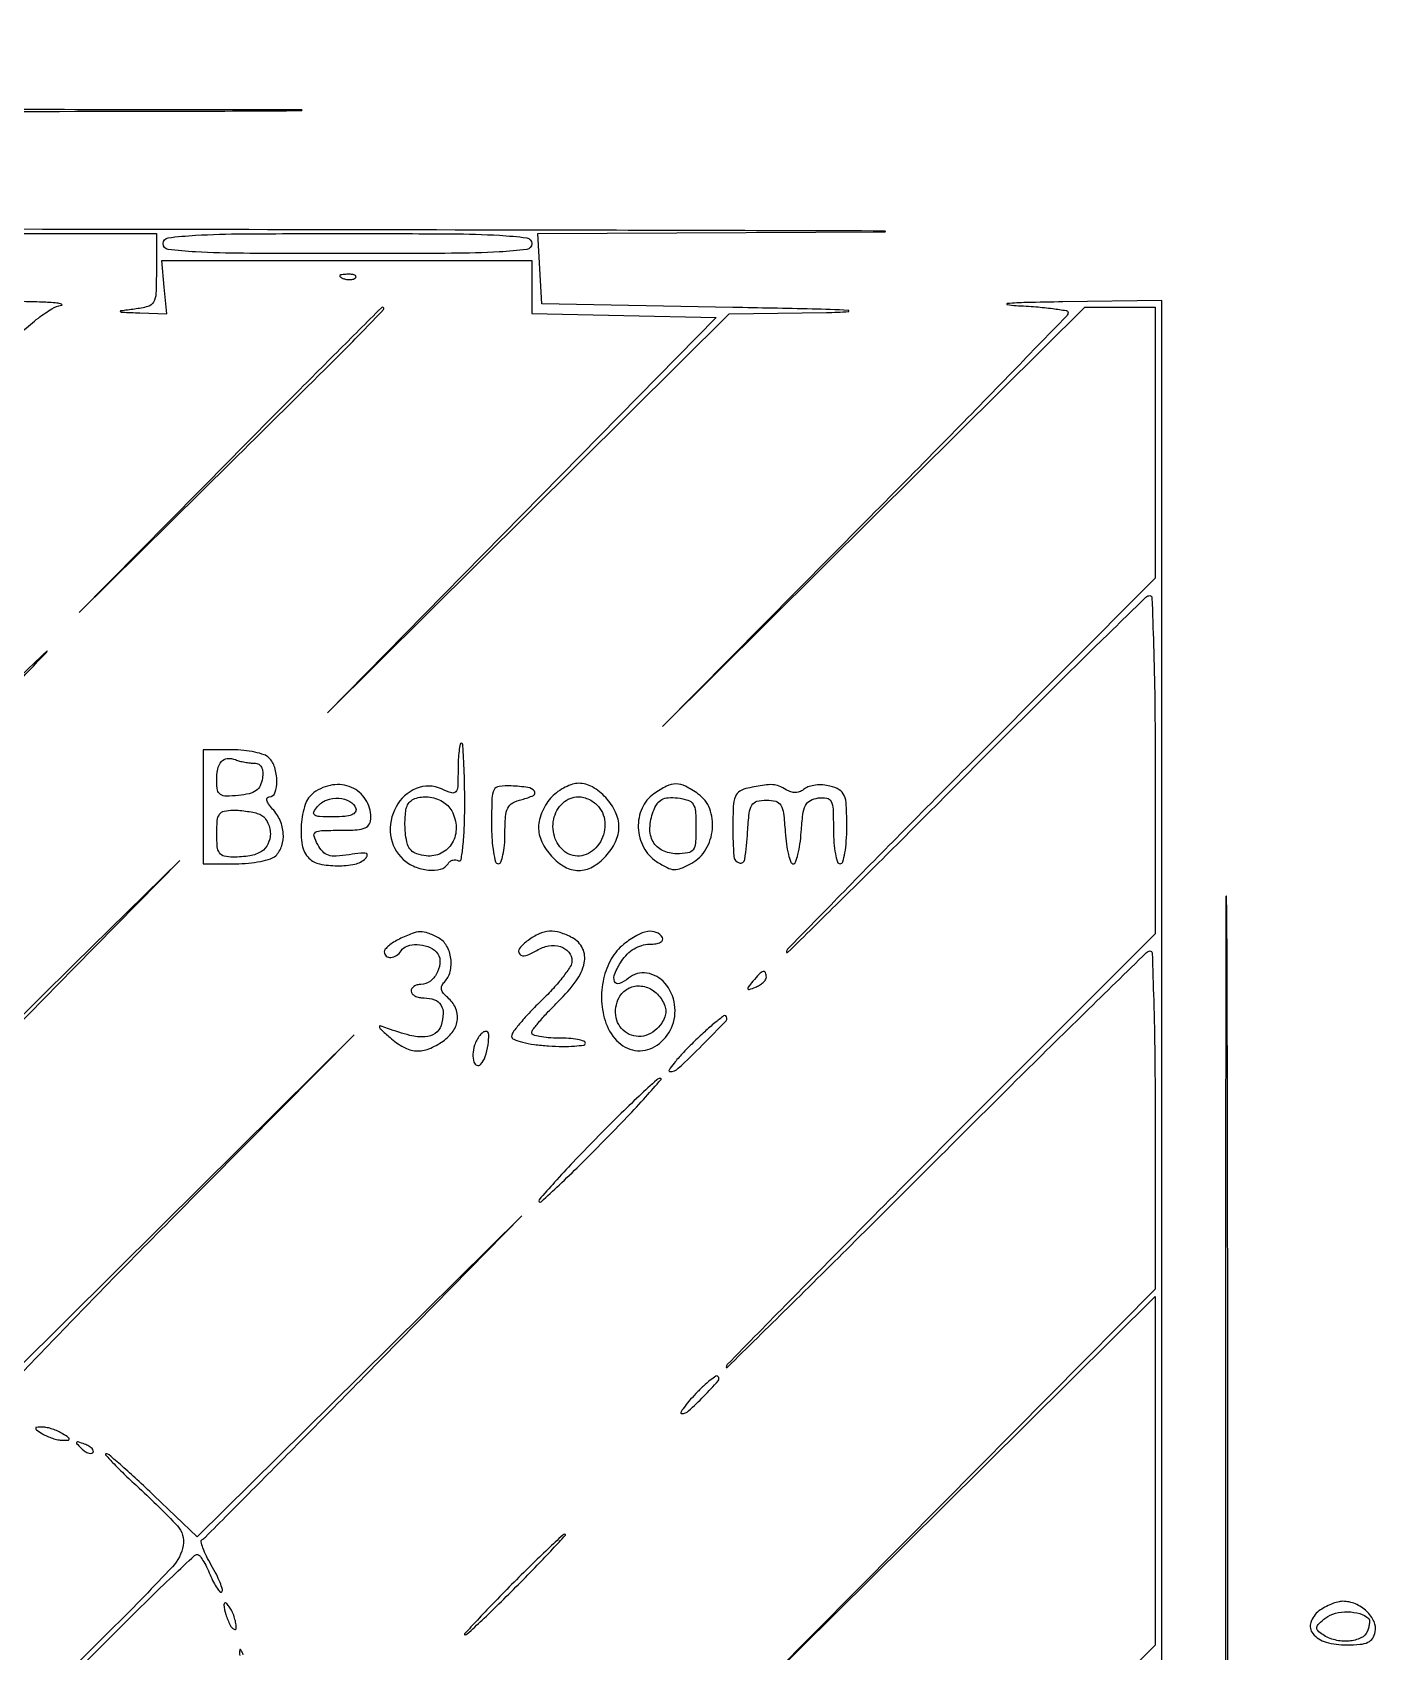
# Model space of a CAD drawing. Extents: x 0 to 674, y 17 to 635.
# Drawn here: x 473.5 to 673.9, y 393.5 to 635 of the extents above; entities that cross this region are included whole.
import ezdxf

# ---------------------------------------------------------------- set-up
doc = ezdxf.new("R2010")
doc.units = 0

msp = doc.modelspace()

# ---------------------------------------------------------------- linework, layer by layer
for points in [[(458.5, 605), (492, 605), (492, 599.563358, -0.009235), (491.93487, 596.037349, -0.118269), (491.582005, 594.774072, -0.201691), (490.74492, 594.117775, -0.035869), (488.75, 593.723396, 0.001513), (486.662109, 593.457874, 0.678422), (486.636725, 593.35808, 0.14724), (486.892493, 593.268953, 0.000801), (489.526426, 593.160037), (493.552852, 593), (493.17139, 597), (492.789929, 601), (520.394965, 601), (548, 601), (548, 597.02822), (548, 593.056439), (561.75, 592.77822), (575.5, 592.5), (546.518752, 563), (517.537504, 533.5), (547.483695, 563.25), (577.429886, 593), (591.964943, 593.22652, 0.013299), (595.245034, 593.364953, 0.940585), (595.243781, 593.530713, 0.007854), (589.826657, 593.736375, 0.000968), (578, 593.97652), (549.5, 594.5), (549.198053, 599.740973), (548.896107, 604.981946), (600.698053, 605.250171, 0.995858), (600.697931, 605.369252, 0.000296), (544.972241, 605.510341, 0.000202), (455.40143, 605.647946, 0.000092), (338.25, 605.759198)], [(642, 379.978932), (642, 487.489466), (642, 595), (627.25, 594.798756, 0.002256), (621.776021, 594.699364, 0.013655), (618.940838, 594.557557, 0.87821), (618.932913, 594.405943, 0.034458), (620.25, 594.256692, -0.008476), (623.221405, 594.075506, -0.013973), (625.723438, 593.809808, -0.007588), (627.752927, 593.505333, -0.36693), (628, 593.213985, -0.194679), (627.803296, 592.727933, -0.000179), (619.114078, 583.757126, -0.001766), (609.348124, 573.752824, -0.001077), (597.750052, 562.00605), (567.500103, 531.5), (599.005912, 562.75), (630.511721, 594), (635.75586, 594), (641, 594), (641, 573.791167), (641, 553.582334), (613.5, 526.017878, 0.001038), (602.95623, 515.40543, 0.001702), (594.078125, 506.371011, 0.000166), (586.172003, 498.265344, 0.19559), (586, 497.842461, 0.665076), (586.175522, 497.768873, 0.000187), (593.839809, 505.308219, 0.001808), (602.453746, 513.849633, 0.001065), (612.688713, 524.11575, -0.001423), (622.979449, 534.423045, -0.00232), (631.775932, 543.102752, -0.000306), (639.631917, 550.773449, -0.195654), (640.188713, 551, -0.403643), (640.519223, 550.681251, -0.001015), (640.761684, 543.593272, -0.005026), (640.941695, 535.453995, -0.003015), (641, 525.785608), (641, 500.571216), (609, 468.515398, 0.000757), (596.730532, 456.187278, 0.001247), (586.4, 445.723859, 0.000089), (577.147226, 436.301864, 0.196512), (577, 435.941732, 0.665225), (577.149711, 435.879002, 0.000098), (586.179688, 444.765954, 0.001311), (596.266183, 454.748781, 0.000776), (608.25, 466.708827, -0.001119), (620.285427, 478.703898, -0.001833), (630.540625, 488.804732, -0.000192), (639.732002, 497.784704, -0.194713), (640.25, 497.996884, -0.405728), (640.555817, 497.702286, -0.000868), (640.779688, 490.592516, -0.004648), (640.946101, 482.454131, -0.002787), (641, 472.786151), (641, 447.572301), (609.257452, 415.536151), (577.514904, 383.5), (609.257452, 414.994047), (641, 446.488094), (641, 420.467228), (641, 394.446361), (634.224904, 387.72318)], [(472.065649, 590.444095, -0.023685), (474.390557, 592.393162, -0.02617), (476.413613, 593.771272, -0.098654), (477.847872, 594.29319, 0.770533), (477.865476, 594.45952, 0.068136), (477.150625, 594.62475, 0.013754), (474.945116, 594.765166, 0.004738), (471.75, 594.850168)], [(470.75, 537.473454, 0.000107), (475.462946, 542.379574, 0.062701), (475.700018, 542.698076, 0.862281), (475.653854, 542.734071, 0.000173), (471.471003, 538.74855, -0.005575)], [(467.076949, 429.984762, -0.000312), (474.799396, 438.07246, -0.002784), (483.552772, 447.126894, -0.00167), (494.045003, 457.788267), (521.499873, 485.5), (492.749936, 457.006579), (464, 428.513159)], [(475.534108, 386), (486.5, 397, -0.002754), (490.750284, 401.216788, -0.004394), (494.434345, 404.76875, -0.001091), (497.678292, 407.828429, -0.190763), (498.111625, 408, -0.234372), (498.429766, 407.842206, -0.022444), (498.936602, 407.109331, -0.024878), (499.485182, 406.12957, -0.016996), (500.013282, 404.967935, 0.018404), (500.530039, 403.839694, 0.033819), (501.044028, 402.970291, 0.0429), (501.490033, 402.426898, 0.417841), (501.75857, 402.425237, 0.276364), (501.849809, 402.788414, 0.020573), (501.500618, 403.793823, 0.023879), (500.945193, 405.027069, 0.015534), (500.193238, 406.397058, -0.017715), (499.454584, 407.756845, -0.029353), (498.942072, 408.957315, -0.029821), (498.666474, 409.897349, -0.345196), (498.81927, 410.222568, 0.080335), (499.305851, 410.575208, 0.000153), (506.203159, 417.505213, 0.001107), (513.941671, 425.319707, 0.000686), (522.999996, 434.532812), (546.499991, 458.5), (522.292698, 434.550488), (498.085404, 410.600976), (491.629256, 416.800488, 0.004822), (489.106609, 419.176524, 0.007416), (486.873628, 421.178893, 0.003103), (484.940294, 422.840532, 0.177778), (484.505966, 423, 0.652702), (484.429691, 422.826527, 0.00622), (485.684743, 421.492043, 0.010234), (487.34794, 419.836291, 0.005556), (489.45566, 417.866529, -0.020028), (495.138147, 412.239246, -0.235035), (495.999092, 409.338694, -0.147012), (494.405932, 406.163789, -0.00674), (485.870825, 397.370457), (474.532624, 386)], [(504.950968, 393, 0.039355), (504.614489, 393.782094, 0.732897), (504.442088, 393.750884, 0.056384), (504.430126, 392.904016, 0.004857)]]:
    msp.add_lwpolyline(points, format="xyb")
for points in [[(182.330973, 623.250018, 0.000257), (253.679493, 623.17013, 0.000151), (338.9675, 623.144314, 0.000151), (424.192634, 623.17012, 0.000259), (495.330973, 623.250027, 0.001714), (513.6819, 623.343048, 0.994947), (513.681598, 623.431013, 0.00034), (450.74724, 623.491, 0.000068), (338.5, 623.506285, 0.000068), (226.262487, 623.49102, 0.000342), (163.512848, 623.431002, 0.995062), (163.512558, 623.343099, 0.001656)], [(548, 603.5, -0.376957), (547.242803, 602.63836, -0.018593), (543.166667, 602.263636, -0.012108), (536.014494, 602.047025, -0.001516), (520.5, 602, -0.001516), (504.985506, 602.047025, -0.012108), (497.833333, 602.263636, -0.018593), (493.757197, 602.63836, -0.376957), (493, 603.5, -0.376957), (493.757197, 604.36164, -0.018593), (497.833333, 604.736364, -0.012108), (504.985506, 604.952975, -0.001516), (520.5, 605, -0.001516), (536.014494, 604.952975, -0.012108), (543.166667, 604.736364, -0.018593), (547.242803, 604.36164, -0.376957)], [(519.8125, 598.316886, 0.051402), (520.359369, 598.160852, 0.05415), (520.916927, 598.123424, 0.060344), (521.402231, 598.202593, 0.126455), (521.729167, 598.395833, 0.296942), (521.77538, 598.614691, 0.208169), (521.592839, 598.799335, 0.077125), (521.112848, 598.910055, 0.028489), (520.416667, 598.921053, 0.018894), (519.670344, 598.862007, 0.168741), (519.37858, 598.720685, 0.470617), (519.395823, 598.538436, 0.054073)], [(502.991666, 571.25), (480.5, 548.5), (503.25, 570.991666, 0.000364), (517.112348, 584.716579, 0.003902), (522.689087, 590.333063, 0.003852), (525.889002, 593.657341, 0.658543), (525.741666, 594, 0.198866), (525.561811, 593.925521, 0.000045), (518.95229, 587.317188, 0.00089), (511.634217, 579.973028, 0.000538)], [(537, 525.021439, -0.009051), (536.953826, 522.470775, -0.170184), (536.665885, 521.735687, -0.303173), (536.064576, 521.568241, -0.027603), (534.540964, 522.163289, 0.208163), (530.76583, 522.227706, 0.171524), (527.747162, 519.509103, 0.156453), (526.945014, 515.281683, 0.179998), (528.828741, 511.654988, 0.084842), (530.534246, 510.570728, 0.07557), (532.573152, 510.058454, 0.086996), (534.403756, 510.201998, 0.193724), (535.510081, 511.016312, -0.090427), (535.820631, 511.360589, -0.095498), (536.22714, 511.565079, -0.099685), (536.665803, 511.598899, -0.108373), (537.069098, 511.457295, 0.527881), (537.455774, 511.628969, 0.018069), (537.740187, 513.570891, 0.018781), (537.938244, 516.327189, 0.008544), (538, 519.940983, 0.005174), (537.964057, 523.414572, 0.008611), (537.853125, 526.338914, 0.002952), (537.702034, 528.811058, 0.394739), (537.5, 529, 0.361902), (537.302123, 528.83519, 0.014207), (537.146875, 527.831298, 0.019459), (537.035999, 526.546797, 0.011799)], [(499, 519.5), (499, 511), (503.8, 511, 0.022886), (505.725588, 511.088184, 0.026473), (507.5425, 511.3525, 0.026952), (509.034215, 511.735443, 0.120635), (509.8, 512.2, 0.117853), (510.704138, 513.672128, 0.095621), (510.936625, 515.51506, 0.087815), (510.46274, 517.448565, 0.080179), (509.345012, 519.171259, -0.027832), (508.739599, 519.920051, -0.089583), (508.464548, 520.495938, -0.231882), (508.530898, 520.843144, -0.235796), (508.845012, 521, 0.320268), (509.686396, 521.600534, 0.084896), (509.967603, 523.325221, 0.070746), (509.663186, 525.352897, 0.124417), (508.8, 526.8, 0.113847), (508.058323, 527.263632, 0.029295), (506.689375, 527.6475, 0.028275), (505.034141, 527.911702, 0.025442), (503.3, 528), (499, 528)], [(506.651338, 526, -0.124075), (507.263934, 525.845607, -0.150656), (507.677724, 525.425612, -0.10875), (507.866082, 524.723905, -0.046703), (507.819551, 523.75, -0.075029), (507.489427, 522.647186, -0.127529), (506.877036, 521.911697, -0.098739), (505.861825, 521.451077, -0.033257), (504.25, 521.186642, -0.021525), (502.418244, 521.089326, -0.146044), (501.556322, 521.337179, -0.204642), (501.126047, 521.970115, -0.048371), (501, 523.269975, -0.043469), (501.16148, 525.123865, -0.133809), (501.692837, 526.253105, -0.198453), (502.573892, 526.704132, -0.112402), (503.779553, 526.531099, 0.028691), (504.417309, 526.327482, 0.017203), (505.194049, 526.15601, 0.017199), (505.981254, 526.038263, 0.028528)], [(515.49113, 521.617172, 0.156624), (514.204124, 519.847188, 0.061092), (513.608425, 516.846063, 0.061062), (513.755593, 513.786302, 0.155066), (514.766667, 511.833333, 0.14643), (516.354393, 510.977043, 0.049918), (518.98664, 510.702138, 0.049904), (521.617417, 510.95393, 0.148644), (523.197027, 511.797027, 0.137361), (523.462315, 512.268656, 0.419132), (523.288502, 512.549368, 0.0854), (522.488264, 512.591195, 0.010678), (520.760495, 512.34856, -0.024357), (518.837505, 512.131948, -0.095151), (517.65649, 512.281867, -0.129093), (516.810859, 512.827192, -0.062549), (516.061618, 513.884866, -0.046163), (515.536012, 515.131042, -0.342967), (515.744677, 515.695804, -0.132397), (516.613872, 515.957859, -0.00739), (519.464816, 516, 0.014039), (521.93125, 516.069264, 0.086699), (523.162106, 516.356312, 0.182311), (523.775716, 516.942727, 0.112317), (524, 517.928571, 0.143757), (523.215917, 520.599326, 0.148741), (521.12061, 522.37987, 0.139549), (518.275785, 522.756836, 0.122052)], [(542, 516.882983, 0.015827), (542.07171, 514.618193, 0.026273), (542.292495, 512.720746, 0.024577), (542.606387, 511.300512, 0.338099), (543, 511, 0.310016), (543.38846, 511.266468, 0.037204), (543.70625, 512.316278, 0.033873), (543.927714, 513.763499, 0.021035), (544, 515.480948, -0.016366), (544.083849, 518.041872, -0.099345), (544.427737, 519.316605, -0.156974), (545.163125, 520.070538, -0.060207), (546.54657, 520.601044, 0.047623), (548.242827, 521.203132, 0.486058), (548.389677, 521.831216, 0.191027), (547.42771, 522.379586, 0.022592), (544.931096, 522.618553, 0.044816), (543.134448, 522.547869, 0.247225), (542.368294, 522.008243, 0.111881), (542.051996, 520.767471, 0.006692)], [(551, 521, 0.053359), (550.234353, 520.050827, 0.038504), (549.5875, 518.853125, 0.03911), (549.145262, 517.603108, 0.065559), (549, 516.5, 0.111534), (549.501298, 514.280662, 0.075423), (550.960566, 512.123946, 0.077136), (552.951331, 510.542184, 0.130087), (555, 510, 0.130087), (557.048669, 510.542184, 0.077136), (559.039434, 512.123946, 0.075423), (560.498702, 514.280662, 0.111534), (561, 516.5, 0.111534), (560.498702, 518.719338, 0.075423), (559.039434, 520.876054, 0.077136), (557.048669, 522.457816, 0.130087), (555, 523, 0.077955), (554.089956, 522.857247, 0.038133), (553, 522.4125, 0.036641), (551.912834, 521.765398, 0.043841)], [(566.222506, 521.443296, 0.136389), (564.449388, 519.289147, 0.114597), (563.890991, 516.375859, 0.112284), (564.672465, 513.466981, 0.126841), (566.615231, 511.332541, 0.026416), (568.177425, 510.423048, 0.107513), (569.23367, 510.14184, 0.110576), (570.295491, 510.328773, 0.028744), (571.865231, 511.090905, 0.132668), (573.983077, 513.157951, 0.110512), (574.956466, 516.159346, 0.114487), (574.544484, 519.203876, 0.150445), (572.832194, 521.404982, 0.034436), (570.915445, 522.559593, 0.117417), (569.509878, 522.902902, 0.118966), (568.111021, 522.573859, 0.035808)], [(580.25, 522.294267, 0.088921), (579.039157, 521.82789, 0.166355), (578.373533, 521.031308, 0.080781), (578.068973, 519.567787, 0.010991), (578, 516.430449, 0.016653), (578.143002, 512.138053, 0.310326), (578.939993, 511.128786, 0.462672), (579.780851, 511.663142, 0.018484), (580.195209, 515.75, -0.012683), (580.445762, 518.543786, -0.10503), (580.849144, 519.744521, -0.196417), (581.601717, 520.316046, -0.065496), (583, 520.5, -0.065496), (584.398283, 520.316046, -0.196417), (585.150856, 519.744521, -0.10503), (585.554238, 518.543786, -0.012683), (585.804791, 515.75, 0.017552), (585.985954, 513.929376, 0.028064), (586.28161, 512.395313, 0.027094), (586.635647, 511.253554, 0.313709), (587, 511, 0.313709), (587.364353, 511.253554, 0.027094), (587.71839, 512.395313, 0.028064), (588.014046, 513.929376, 0.017552), (588.195209, 515.75, -0.015171), (588.442993, 518.366521, -0.08572), (588.850113, 519.702575, -0.154754), (589.563106, 520.432193, -0.087414), (590.75, 520.819551, -0.077157), (592.005781, 520.803314, -0.24511), (592.654802, 520.312298, -0.101748), (592.943724, 519.129485, -0.009195), (593, 516.069551, 0.01857), (593.072196, 514.126318, 0.03013), (593.29375, 512.489181, 0.03077), (593.610008, 511.282263, 0.323915), (594, 511, 0.331893), (594.390988, 511.29166, 0.027135), (594.70625, 512.610028, 0.027961), (594.927852, 514.379916, 0.017165), (595, 516.480948, 0.010892), (594.929013, 519.739143, 0.086852), (594.606608, 521.202623, 0.166273), (593.882082, 522.029305, 0.06904), (592.487014, 522.592615, 0.046245), (591.431563, 522.755891, 0.043174), (590.338993, 522.728312, 0.046095), (589.370475, 522.528292, 0.099562), (588.703476, 522.16887, -0.075695), (588.07083, 521.788246, -0.086253), (587.381443, 521.635213, -0.084318), (586.668205, 521.722573, -0.068566), (585.966462, 522.04189, 0.044212), (584.892667, 522.594903, 0.085985), (583.953598, 522.80063, 0.050943), (582.709349, 522.728786, 0.007701)], [(521.755005, 519.25, -0.237479), (521.674024, 518.707487, -0.149504), (521.156885, 518.306556, -0.069968), (520.107343, 518.068583, -0.020818), (518.460889, 518, -0.009625), (516.342362, 518.040787, -0.133407), (515.618232, 518.267764, -0.382732), (515.495344, 518.710525, -0.058165), (516.04005, 519.548257, -0.13453), (517.394795, 520.496359, -0.099149), (519.215333, 520.763152, -0.109073), (520.861325, 520.308623, -0.19386)], [(536.067697, 518.873507, -0.116103), (536.719115, 516.426984, -0.138024), (536.140728, 514.116202, -0.14986), (534.496937, 512.5734, -0.143684), (532.241546, 512.184393, -0.04747), (530.852255, 512.479762, -0.124271), (529.989815, 513.010464, -0.121128), (529.469727, 513.896463, -0.043957), (529.175426, 515.334473, -0.021616), (529.091117, 516.523517, -0.019741), (529.105758, 517.75213, -0.020187), (529.206621, 518.848226, -0.058637), (529.394042, 519.584473, -0.215857), (530.542142, 520.718427, -0.115546), (532.559585, 520.969754, -0.102179), (534.681557, 520.290535, -0.142443)], [(557.954319, 519.555042, -0.175594), (558.925178, 516.854192, -0.14925), (558.028427, 513.943643, -0.170601), (555.778204, 512.276421, -0.218284), (553.25, 512.607242, -0.163882), (551.499584, 514.745542, -0.142624), (551.273841, 517.642445, -0.15362), (552.626422, 520.05813, -0.191157), (555, 521, -0.06928), (555.759836, 520.894209, -0.044582), (556.591814, 520.575544, -0.044127), (557.366182, 520.10811, -0.061776)], [(572.5, 516.5, -0.015785), (572.423735, 514.084846, -0.141377), (572.06966, 513.096567, -0.201573), (571.300229, 512.626873, -0.03758), (569.614553, 512.5, -0.112224), (567.505553, 512.979398, -0.155949), (566.106176, 514.299962, -0.137054), (565.624327, 516.334492, -0.079288), (566.122687, 518.817135, -0.056085), (566.686468, 519.931418, -0.121995), (567.384789, 520.578782, -0.112147), (568.345822, 520.856586, -0.043163), (569.742611, 520.817135, -0.045925), (571.290247, 520.493258, -0.177923), (572.057842, 519.909439, -0.124657), (572.415669, 518.830967, -0.018083)], [(507.418213, 518.393011, -0.110312), (508.023269, 517.991264, -0.066238), (508.53535, 517.292806, -0.061346), (508.882017, 516.419329, -0.063906), (509, 515.5, -0.111218), (508.647053, 513.93289, -0.142881), (507.669832, 512.834067, -0.101727), (505.963641, 512.197092, -0.038657), (503.418213, 512, -0.055172), (502.116307, 512.144097, -0.188622), (501.422729, 512.611838, -0.130356), (501.08384, 513.553793, -0.021529), (501, 515.5, -0.021529), (501.08384, 517.446207, -0.130356), (501.422729, 518.388162, -0.188622), (502.116307, 518.855903, -0.055172), (503.418213, 519, -0.021293), (504.459904, 518.955618, -0.016361), (505.590725, 518.821697, -0.016637), (506.641583, 518.626269, -0.037334)], [(651.491237, 381.5, 0.000097), (651.50667, 301.526918, 0.000482), (651.567225, 256.662426, 0.992814), (651.656046, 256.66199, 0.002446), (651.749946, 269.669959, 0.000367), (651.830624, 320.323254, 0.000215), (651.856677, 381.033817, 0.000214), (651.830614, 441.807077, 0.000364), (651.749965, 492.669959, 0.002331), (651.655979, 506.144089, 0.993042), (651.567246, 506.143676, 0.000486), (651.506646, 461.463382, 0.000096)], [(528.25, 499.779505, 0.02844), (527.388599, 499.30192, 0.036638), (526.660938, 498.764269, 0.03992), (526.145453, 498.244659, 0.177225), (526, 497.847186, 0.225996), (526.286416, 497.245874, 0.187864), (526.96772, 497.027371, 0.129962), (527.828895, 497.3123, 0.110249), (528.5, 498, -0.173714), (529.425772, 498.738321, -0.089837), (530.908218, 498.96243, -0.082306), (532.504606, 498.649788, -0.10735), (533.753196, 497.846804, -0.194147), (534.30483, 496.548858, -0.115374), (533.947167, 494.882106, -0.111248), (532.870348, 493.502344, -0.173334), (531.464816, 493, 0.066486), (530.904866, 492.925212, 0.083557), (530.43029, 492.70625, 0.099365), (530.112892, 492.381345, 0.14491), (530, 492, 0.186414), (530.147465, 491.618213, 0.089706), (530.570164, 491.29375, 0.069539), (531.198222, 491.073784, 0.049547), (531.940983, 491, -0.087749), (533.48552, 490.726833, -0.168984), (534.447036, 489.941462, -0.150372), (534.779857, 488.651916, -0.065444), (534.465739, 486.892054, -0.165283), (533.589381, 485.702483, -0.138845), (532.10198, 485.189135, -0.07748), (529.819583, 485.414094, -0.023737), (526.5, 486.442274, 0.012883), (525.40145, 486.808836, 0.588157), (525.263353, 486.67572, 0.144238), (525.47752, 486.323306, 0.003772), (526.860784, 485.083703, 0.054086), (528.890912, 483.649435, 0.110581), (530.751566, 483.100799, 0.112572), (532.646257, 483.402151, 0.057334), (534.777494, 484.556704, 0.088142), (536.264972, 486.048483, 0.126551), (536.913, 487.7893, 0.136421), (536.62023, 489.530666, 0.110531), (535.457618, 491.035174, -0.046596), (534.818201, 491.675168, -0.120521), (534.535154, 492.258232, -0.155155), (534.588313, 492.811415, -0.095726), (534.957618, 493.357618, 0.136498), (535.821227, 494.886873, 0.094513), (535.929622, 496.881415, 0.095343), (535.297904, 498.760673, 0.142197), (534.065741, 499.964816, 0.03154), (532.508666, 500.675794, 0.099611), (531.382968, 500.865221, 0.085263), (530.175194, 500.617919, 0.019325)], [(547.442702, 499.581761, 0.063092), (546.180113, 498.387993, 0.369024), (546.196709, 497.543632, 0.302381), (547.117666, 497.301768, 0.057009), (548.770156, 498.088533, -0.09551), (550.521858, 498.763532, -0.117967), (552.263633, 498.66329, -0.146244), (553.519645, 497.835416, -0.17619), (554, 496.51456, -0.144942), (553.750347, 495.671436, -0.019781), (552.678125, 494.154558, -0.021393), (551.223184, 492.41894, -0.016583), (549.5, 490.654592, 0.011616), (547.776232, 488.924362, 0.016177), (546.321875, 487.292496, 0.012585), (545.208936, 485.888945, 0.162728), (545, 485.263967, 0.30876), (545.302419, 484.820923, 0.030022), (546.604178, 484.399807, 0.029606), (548.3775, 484.052045, 0.018069), (550.501363, 483.84255, 0.012758), (552.610578, 483.765168, 0.021279), (554.386301, 483.820936, 0.016868), (555.758182, 483.969232, 0.373894), (556.001363, 484.25, 0.328722), (555.784584, 484.542984, 0.028336), (554.8254, 484.779688, 0.028688), (553.533403, 484.945875, 0.017643), (552, 485, -0.01876), (550.466753, 485.057549, -0.030423), (549.175, 485.234134, -0.031266), (548.223979, 485.48631, -0.322834), (548, 485.797052, -0.168367), (548.165252, 486.273889, -0.009398), (549.175, 487.507327, -0.01363), (550.467529, 488.945651, -0.009495), (552, 490.5, 0.042012), (554.631902, 493.541511, 0.103989), (555.833617, 496.217255, 0.166374), (555.584986, 498.37271, 0.160054), (554.065741, 499.964816, 0.047405), (552.225296, 500.735704, 0.090166), (550.637097, 500.930549, 0.092238), (549.106093, 500.553082, 0.051468)], [(561.749442, 499.017551, 0.097677), (559.866088, 496.824382, 0.073035), (558.71423, 493.845773, 0.069151), (558.42846, 490.495992, 0.07073), (559.072322, 487.222382, 0.123859), (560.965044, 484.345353, 0.169101), (563.792049, 483.125339, 0.174437), (566.69924, 483.939384, 0.131972), (568.824999, 486.515259, 0.144418), (569.317282, 489.991634, 0.142197), (567.849724, 493.202737, 0.177574), (565.172217, 494.693856, 0.215592), (562.427846, 493.940118, -0.077576), (561.078267, 493.135021, -0.412094), (560.362879, 493.436419, -0.203898), (560.37692, 494.606221, -0.041462), (561.387595, 496.468792, -0.051106), (562.25528, 497.537049, -0.060963), (563.275948, 498.33697, -0.064802), (564.40232, 498.831272, -0.071148), (565.58207, 499, 0.036115), (566.533419, 499.068806, 0.084253), (567.210771, 499.287655, 0.165903), (567.52329, 499.615567, 0.251652), (567.5, 500, 0.161879), (566.576656, 500.77182, 0.136969), (565.305373, 500.903269, 0.087878), (563.683148, 500.321171, 0.03669)], [(567.392758, 490.75, -0.051998), (567.841005, 489.836184, -0.088262), (567.98977, 489, -0.088262), (567.841005, 488.163816, -0.051998), (567.392758, 487.25, -0.177843), (565.010456, 485.405462, -0.214876), (562.226309, 485.731204, -0.210881), (560.589663, 488.046462, -0.174506), (561.032477, 491.060684, -0.142464), (562.311194, 492.36779, -0.141473), (564.095091, 492.789755, -0.129833), (565.94826, 492.202195, -0.111864)], [(580.981001, 493.477108, 0.008807), (580.292701, 492.617386, 0.27071), (580.258808, 492.355597, 0.389672), (580.458284, 492.264678, 0.012731), (581.358556, 492.584097, 0.0442), (581.986565, 492.891147, 0.05126), (582.517826, 493.291272, 0.058677), (582.882557, 493.719384, 0.148172), (583, 494.106989, 0.097466), (582.870501, 494.765008, 0.389178), (582.530548, 494.925, 0.127361), (581.946872, 494.562498, 0.017238)], [(572.068971, 484.326353, 0.010377), (570.43701, 482.665412, 0.020566), (569.226868, 481.270866, 0.023841), (568.484186, 480.243478, 0.595712), (568.616023, 480, 0.190838), (569.864835, 480.494656, 0.007614), (573.446018, 483.963804, 0.005808), (576.985196, 487.581376, 0.441646), (576.935023, 488.307997, 0.344476), (576.622054, 488.310061, 0.007219), (575.326173, 487.280582, 0.013587), (573.799082, 485.96017, 0.008333)], [(539.476082, 483.924639, 0.060609), (539.22401, 482.587005, 0.093231), (539.365491, 481.420857, 0.230407), (539.815771, 480.946695, 0.308043), (540.375772, 481.083333, 0.101796), (541.053934, 482.238265, 0.04375), (541.481823, 483.982177, 0.044608), (541.583132, 485.562779, 0.406867), (541.134775, 486, 0.166379), (540.70421, 485.852647, 0.059332), (540.235034, 485.390363, 0.050772), (539.801927, 484.718825, 0.04103)], [(557.539377, 469.984052, 0.004056), (554.178177, 466.500181, 0.006769), (551.413264, 463.507327, 0.001835), (549.08451, 460.897912, 0.407492), (549.099282, 460.596322, 0.391931), (549.409981, 460.596043, 0.001678), (552.091132, 463.091396, 0.006471), (555.156857, 466.039361, 0.003891), (558.721593, 469.61227, 0.003977), (562.203263, 473.213518, 0.007068), (565.004778, 476.242354, 0.00281), (567.261014, 478.780461, 0.645156), (567.161689, 479, 0.188089), (566.651019, 478.800852, 0.002302), (564.012767, 476.351565, 0.006452), (560.984481, 473.439827, 0.004131)], [(572.490006, 431.989569, 0.012023), (571.442072, 430.841747, 0.024124), (570.682358, 429.878186, 0.031265), (570.249305, 429.182682, 0.567657), (570.358363, 429, 0.187368), (571.407765, 429.407556, 0.013986), (573.652881, 431.579575, 0.011225), (575.802049, 433.879501, 0.397812), (575.783158, 434.550175, 0.356759), (575.481442, 434.580457, 0.018894), (574.638848, 433.974944, 0.022717), (573.618989, 433.104833, 0.013765)], [(475, 426, 0.038252), (475.684006, 425.628749, 0.027073), (476.5, 425.315379, 0.027466), (477.317242, 425.10006, 0.050718), (478, 425.030626, 0.012417), (478.866753, 425.052153, 0.399741), (479, 425.192188, 0.246842), (478.886021, 425.408994, 0.007261), (478, 426, 0.038252), (477.315994, 426.371251, 0.027073), (476.5, 426.684621, 0.027466), (475.682758, 426.89994, 0.050718), (475, 426.969374, 0.012417), (474.133247, 426.947847, 0.399741), (474, 426.807812, 0.246842), (474.113979, 426.591006, 0.007261)], [(480.733333, 423.875912, 0.043285), (481.246577, 423.441312, 0.063152), (481.768815, 423.162781, 0.082976), (482.220211, 423.072099, 0.20742), (482.526461, 423.193128, 0.278911), (482.59249, 423.461316, 0.120343), (482.395085, 423.789051, 0.070189), (481.940734, 424.133723, 0.036269), (481.293128, 424.435707, 0.008399), (480.336218, 424.78179, 0.286372), (480.111181, 424.729672, 0.400052), (480.106486, 424.536448, 0.011214)], [(545, 403.5, 0.003149), (542.178125, 400.623155, 0.005526), (539.885351, 398.203125, 0.00173), (537.98783, 396.141162, 0.652039), (538.050055, 396, 0.189914), (538.383141, 396.131249, 0.001392), (540.591601, 398.203125, 0.004977), (543.108131, 400.625022, 0.003139), (546, 403.5, 0.003149), (548.821875, 406.376845, 0.005526), (551.114649, 408.796875, 0.00173), (553.01217, 410.858838, 0.652039), (552.949945, 411, 0.189914), (552.616859, 410.868751, 0.001392), (550.408399, 408.796875, 0.004977), (547.891869, 406.374978, 0.003139)], [(665.44113, 399.558569, 0.155079), (664.222397, 397.867083, 0.256459), (664.538614, 396.181496, 0.155287), (666.488917, 394.917223, 0.066856), (669.595291, 394.5, 0.02207), (671.567511, 394.587095, 0.084901), (672.750019, 394.898707, 0.137431), (673.453372, 395.491381, 0.10215), (673.845046, 396.433903, 0.158278), (673.652504, 397.982495, 0.094626), (672.554706, 399.499789, 0.086739), (670.866932, 400.612141, 0.102779), (669, 401, 0.066551), (668.242215, 400.898689, 0.029764), (667.287264, 400.57658, 0.028812), (666.303093, 400.110317, 0.034685)], [(502.085598, 400.5, 0.063775), (502.357286, 399.026174, 0.042982), (503.017282, 397.445723, 0.1286), (503.579645, 396.826475, 0.583191), (503.914402, 397, 0.053798), (503.865933, 397.682866, 0.029384), (503.668473, 398.5, 0.028934), (503.367204, 399.315929, 0.040566), (503, 400, 0.025013), (502.628728, 400.515951, 0.099487), (502.331527, 400.765625, 0.36682), (502.157983, 400.729945, 0.181913)], [(672.873539, 398.4189, -0.20321), (672.980669, 398.192683, -0.039357), (672.963405, 397.730677, -0.036144), (672.854361, 397.158373, -0.026474), (672.654923, 396.543128, -0.195299), (671.707959, 395.531003, -0.089386), (669.926738, 395.067433, -0.077738), (667.834945, 395.232726, -0.089156), (666, 396.034316, -0.047093), (665.258891, 396.638319, -0.247565), (665.1051, 397.122604, -0.166454), (665.402343, 397.656804, -0.020371), (666.447543, 398.523693, -0.101197), (667.888884, 399.219885, -0.066239), (669.727799, 399.434121, -0.066993), (671.533246, 399.161084, -0.111376)]]:
    msp.add_lwpolyline(points, format="xyb", close=True)
msp.add_lwpolyline([(464, 479.477256), (479.75, 495.488613), (495.5, 511.499969), (479.75, 496.012084), (464, 480.5242)])

doc.saveas('drawing.dxf')
